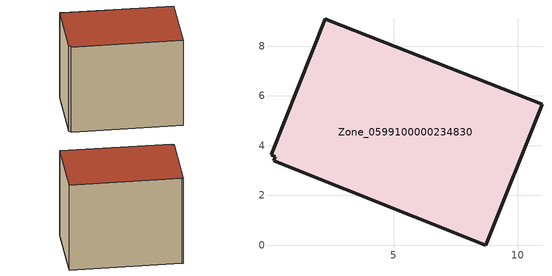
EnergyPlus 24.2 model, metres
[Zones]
Zone_0599100000234830
 floor ground (C_G): 2.37,9.05 10.97,5.66 8.71,0 0.17,3.39 0.23,3.56 0.07,3.63 2.26,9.1 z0.32
 wall outside (C_F): 2.26,9.1 0.07,3.63 0.23,3.56 0.17,3.39 8.71,0 10.97,5.66 2.37,9.05 2.26,9.1 z0.32:8.11
 roof outside (C_R): 10.97,5.66 2.37,9.05 2.26,9.1 0.07,3.63 0.23,3.56 0.17,3.39 8.71,0 z8.11
[BUILDING]
Pand.0599100000234830: North Axis=0; Terrain=City; Loads Convergence Tolerance Value=0.04; Temperature Convergence Tolerance Value=0.4; Solar Distribution=FullExterior; Maximum Number of Warmup Days=25; Minimum Number of Warmup Days=1
[Site:Location]
Rotterdam.The.Hague.AP_ZH_NLD Design_Conditions: Latitude=51.96; Longitude=4.45; Time Zone=1; Elevation=-4.5
[SITE:GROUNDTEMPERATURE:BUILDINGSURFACE]
18, 18, 18, 18, 18, 18, 18, 18, 18, 18, 18, 18
[MATERIAL] Thermal Absorptance=0.9; Solar Absorptance=0.7; Visible Absorptance=0.7
Name | Roughness | Thickness | Conductivity | Density | Specific Heat
G.TI.1965-1974 | MediumSmooth | 0.15 | 0.882353 | 540 | 1210
F.TI.1965-1974 | Rough | 0.3 | 0.697674 | 1920 | 840
R.TI.1965-1974 | MediumRough | 0.2 | 0.232558 | 1500 | 1000
[CONSTRUCTION]
C_G: G.TI.1965-1974
C_F: F.TI.1965-1974
C_R: R.TI.1965-1974
[ZONE]
Zone_0599100000234830: Type=1; Multiplier=1; Ceiling Height=Autocalculate; Volume=Autocalculate; Floor Area=autocalculate; Part of Total Floor Area=Yes
[ZONEINFILTRATION:DESIGNFLOWRATE]
Infil_Zone_0599100000234830: Zone or ZoneList or Space or SpaceList=Zone_0599100000234830; Schedule=AlwaysOn; Design Flow Rate Calculation Method=Flow/Area; Flow Rate per Floor Area=0.003; Constant Term Coefficient=1; Temperature Term Coefficient=0; Velocity Term Coefficient=0; Velocity Squared Term Coefficient=0
[HVACTEMPLATE:ZONE:IDEALLOADSAIRSYSTEM]
Zone_0599100000234830: Maximum Heating Supply Air Temperature=50; Minimum Cooling Supply Air Temperature=13; Maximum Heating Supply Air Humidity Ratio=0.0156; Minimum Cooling Supply Air Humidity Ratio=0.0077; Heating Limit=NoLimit; Cooling Limit=NoLimit; Dehumidification Control Type=ConstantSensibleHeatRatio; Cooling Sensible Heat Ratio=0.7; Dehumidification Setpoint=60; Humidification Control Type=None; Humidification Setpoint=30; Outdoor Air Method=None; Outdoor Air Flow Rate per Person=0.00944; Outdoor Air Flow Rate per Zone Floor Area=0; Outdoor Air Flow Rate per Zone=0; Demand Controlled Ventilation Type=None; Outdoor Air Economizer Type=NoEconomizer; Heat Recovery Type=None; Sensible Heat Recovery Effectiveness=0.7; Latent Heat Recovery Effectiveness=0.65
[ZONECONTROL:THERMOSTAT]
ThermostatControl_Zone_0599100000234830: Zone or ZoneList=Zone_0599100000234830; Control Type Schedule=DualSetpointControlType; Control 1=Thermostat_Zone_0599100000234830; Temperature Difference Between Cutout And Setpoint=0
[THERMOSTATSETPOINT:DUALSETPOINT]
Thermostat_Zone_0599100000234830: Heating Setpoint Temperature Schedule=HeatingSetpoint_Zone_0599100000234830; Cooling Setpoint Temperature Schedule=CoolingSetpoint_Zone_0599100000234830
[SCHEDULE:COMPACT]
HeatingSetpoint_Zone_0599100000234830: Through: 12/31, For: AllDays, Until: 24:00, 21
CoolingSetpoint_Zone_0599100000234830: Through: 12/31, For: AllDays, Until: 24:00, 24
DualSetpointControlType: Through: 12/31, For: AllDays, Until: 24:00, 4
AlwaysOn: Through: 12/31, For: AllDays, Until: 24:00, 1
